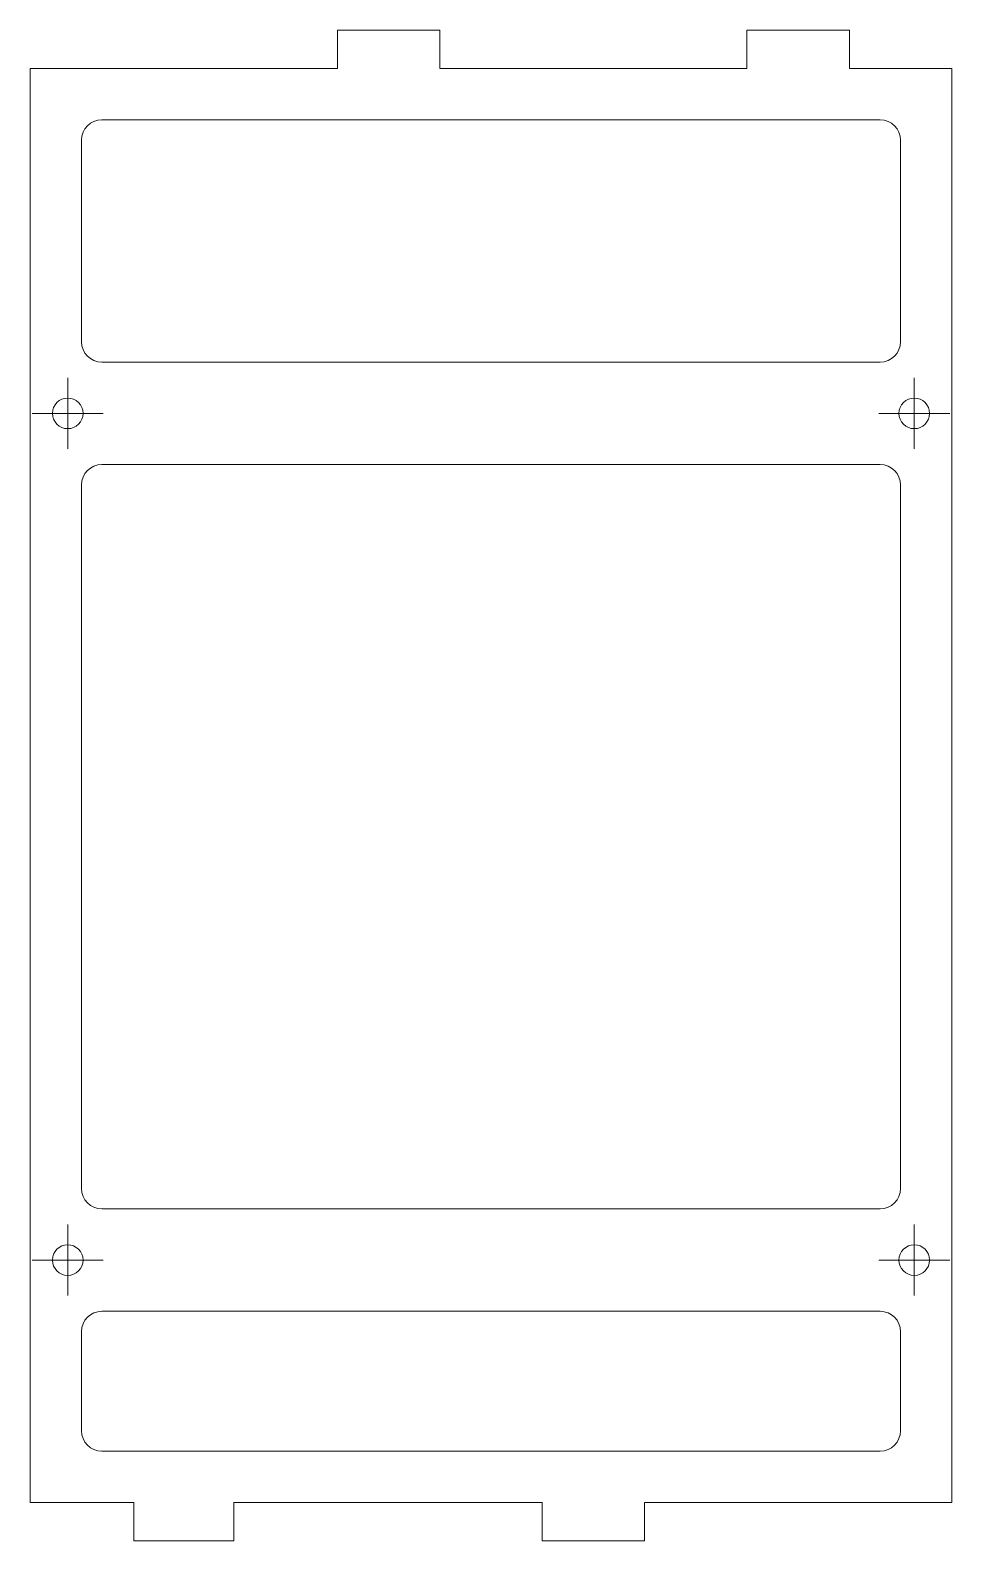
# Model space of a CAD drawing. Header units: inches. Extents: x 0.48 to 4.98, y 0.3 to 7.67.
import ezdxf

# ---------------------------------------------------------------- set-up
doc = ezdxf.new("R2010")
doc.units = ezdxf.units.IN
doc.header["$MEASUREMENT"] = 0

# ---------------------------------------------------------------- blocks, each defined once
blk = doc.blocks.new('SW_CENTERMARKSYMBOL_0')
at = {"color": 0, "linetype": 'Continuous', "lineweight": 0}
for p, q in [((0, 0.0984), (0, 0.1732)), ((0, 0), (0, 0.0984)), ((-0.0984, 0), (-0.1732, 0)), ((0, 0), (-0.0984, 0)), ((0, 0), (0, -0.0984)), ((0, 0), (0.0984, 0)), ((0.0984, 0), (0.1732, 0)), ((0, -0.0984), (0, -0.1732))]:
    blk.add_line(p, q, dxfattribs=at)
blk = doc.blocks.new('SW_CENTERMARKSYMBOL_1')
at = {"color": 0, "linetype": 'Continuous', "lineweight": 0}
for p, q in [((0, 0.0984), (0, 0.1732)), ((0, 0), (0, 0.0984)), ((-0.0984, 0), (-0.1732, 0)), ((0, 0), (-0.0984, 0)), ((0, 0), (0, -0.0984)), ((0, 0), (0.0984, 0)), ((0.0984, 0), (0.1732, 0)), ((0, -0.0984), (0, -0.1732))]:
    blk.add_line(p, q, dxfattribs=at)
blk = doc.blocks.new('SW_CENTERMARKSYMBOL_2')
at = {"color": 0, "linetype": 'Continuous', "lineweight": 0}
for p, q in [((0, 0.0984), (0, 0.1732)), ((0, 0), (0, 0.0984)), ((-0.0984, 0), (-0.1732, 0)), ((0, 0), (-0.0984, 0)), ((0, 0), (0, -0.0984)), ((0, 0), (0.0984, 0)), ((0.0984, 0), (0.1732, 0)), ((0, -0.0984), (0, -0.1732))]:
    blk.add_line(p, q, dxfattribs=at)
blk = doc.blocks.new('SW_CENTERMARKSYMBOL_3')
at = {"color": 0, "linetype": 'Continuous', "lineweight": 0}
for p, q in [((0, 0.0984), (0, 0.1732)), ((0, 0), (0, 0.0984)), ((-0.0984, 0), (-0.1732, 0)), ((0, 0), (-0.0984, 0)), ((0, 0), (0, -0.0984)), ((0, 0), (0.0984, 0)), ((0.0984, 0), (0.1732, 0)), ((0, -0.0984), (0, -0.1732))]:
    blk.add_line(p, q, dxfattribs=at)

msp = doc.modelspace()

# ---------------------------------------------------------------- linework, layer by layer
at = {"color": 7, "linetype": 'Continuous', "lineweight": 15}
for p, q in [((1.9752, 7.6735), (1.9752, 7.486)), ((1.9752, 7.6735), (2.4752, 7.6735)), ((2.4752, 7.6735), (2.4752, 7.486)), ((3.9752, 7.6735), (3.9752, 7.486)), ((3.9752, 7.6735), (4.4752, 7.6735)), ((4.4752, 7.6735), (4.4752, 7.486)), ((0.4752, 7.486), (0.4752, 0.486)), ((1.9752, 7.486), (0.4752, 7.486)), ((3.9752, 7.486), (2.4752, 7.486)), ((4.9752, 7.486), (4.4752, 7.486)), ((4.9752, 0.486), (4.9752, 7.486)), ((4.6252, 7.236), (0.8252, 7.236)), ((0.7252, 7.136), (0.7252, 6.1529)), ((4.7252, 6.1529), (4.7252, 7.136)), ((4.6252, 6.0529), (0.8252, 6.0529)), ((0.8252, 5.5529), (4.6252, 5.5529)), ((0.7252, 5.4529), (0.7252, 2.019)), ((4.7252, 2.019), (4.7252, 5.4529)), ((4.6252, 1.919), (0.8252, 1.919)), ((0.8252, 1.419), (4.6252, 1.419)), ((0.7252, 1.319), (0.7252, 0.836)), ((4.7252, 0.836), (4.7252, 1.319)), ((0.8252, 0.736), (4.6252, 0.736)), ((0.4752, 0.486), (0.9814, 0.486)), ((0.9814, 0.2985), (0.9814, 0.486)), ((1.4691, 0.2985), (1.4691, 0.486)), ((1.4691, 0.486), (2.9752, 0.486)), ((2.9752, 0.2985), (2.9752, 0.486)), ((3.4752, 0.486), (4.9752, 0.486)), ((3.4752, 0.2985), (3.4752, 0.486)), ((1.4691, 0.2985), (0.9814, 0.2985)), ((3.4752, 0.2985), (2.9752, 0.2985))]:
    msp.add_line(p, q, dxfattribs=at)
for centre in [(0.6583, 5.8029), (4.7921, 5.8029), (0.6583, 1.669), (4.7921, 1.669)]:
    msp.add_circle(centre, 0.0747, dxfattribs=at)
for centre, start, end in [((0.8252, 7.136), 90, 180), ((4.6252, 7.136), 0, 90), ((0.8252, 6.1529), 180, 270), ((4.6252, 6.1529), 270, 0), ((0.8252, 5.4529), 90, 180), ((4.6252, 5.4529), 0, 90), ((0.8252, 2.019), 180, 270), ((4.6252, 2.019), 270, 0), ((0.8252, 1.319), 90, 180), ((4.6252, 1.319), 0, 90), ((0.8252, 0.836), 180, 270), ((4.6252, 0.836), 270, 0)]:
    msp.add_arc(centre, 0.1, start, end, dxfattribs=at)

# ---------------------------------------------------------------- block references
at = {"color": 7, "linetype": 'Continuous', "lineweight": 0}
for name, p in [('SW_CENTERMARKSYMBOL_3', (0.6583, 5.8029)), ('SW_CENTERMARKSYMBOL_2', (4.7921, 5.8029)), ('SW_CENTERMARKSYMBOL_1', (0.6583, 1.669)), ('SW_CENTERMARKSYMBOL_0', (4.7921, 1.669))]:
    msp.add_blockref(name, p, dxfattribs=at)

doc.saveas('drawing.dxf')
